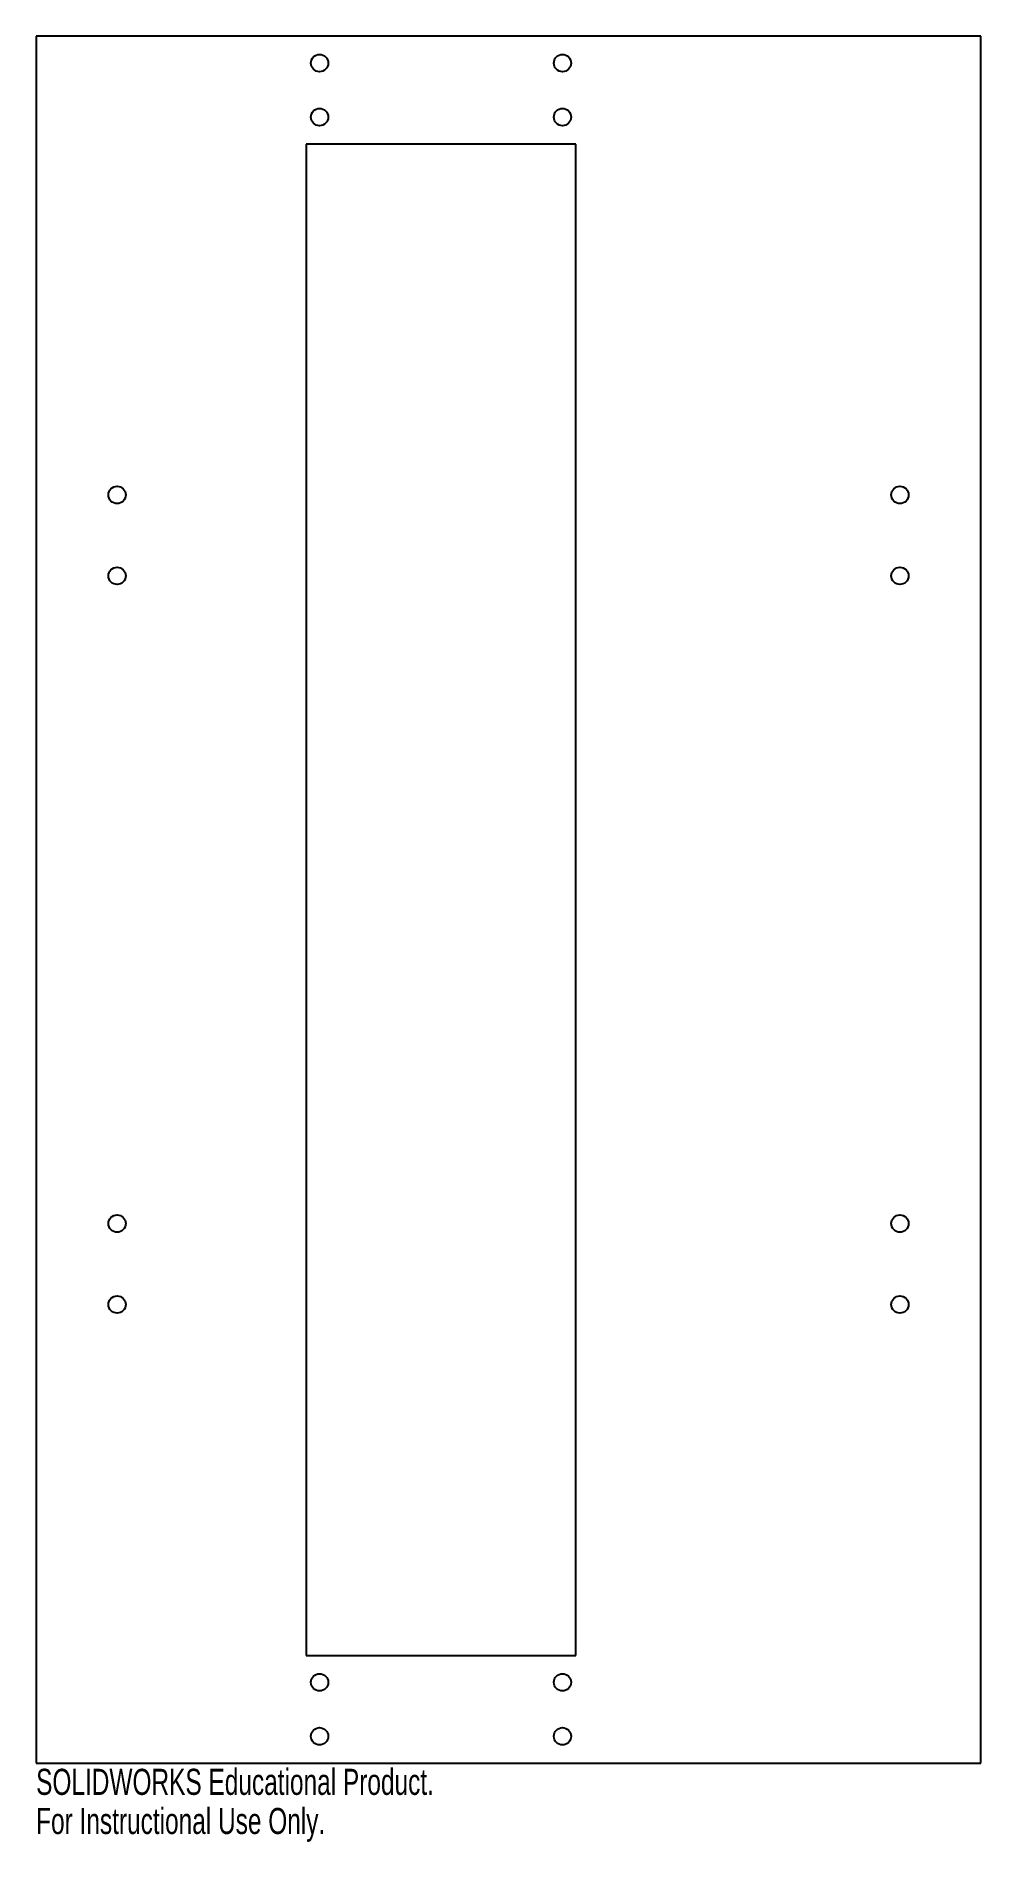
# Model space of a CAD drawing. Header units: millimetres. Extents: x -75 to 100, y -175 to 160.
import ezdxf

# ---------------------------------------------------------------- set-up
doc = ezdxf.new("R2010")
doc.units = ezdxf.units.MM
doc.styles.add('SLDTEXTSTYLE0', font='TXT', dxfattribs={"width": 0.7})

msp = doc.modelspace()

# ---------------------------------------------------------------- linework, layer by layer
at = {"color": 7, "linetype": 'Continuous', "lineweight": 25}
for p, q in [((-75, 160), (-75, -160)), ((100, 160), (-75, 160)), ((100, -160), (100, 160)), ((25, 140), (-25, 140)), ((-25, 140), (-25, -140)), ((25, -140), (25, 140)), ((-25, -140), (25, -140)), ((-75, -160), (100, -160))]:
    msp.add_line(p, q, dxfattribs=at)
for centre in [(-22.5, 155), (22.5, 155), (-22.5, 145), (22.5, 145), (-60, 75), (85, 75), (-60, 60), (85, 60), (-60, -60), (85, -60), (-60, -75), (85, -75), (-22.5, -145), (22.5, -145), (-22.5, -155), (22.5, -155)]:
    msp.add_circle(centre, 1.6, dxfattribs=at)

# ---------------------------------------------------------------- texts
at = {"color": 7, "linetype": 'Continuous', "char_height": 4.8336, "attachment_point": 1, "style": 'SLDTEXTSTYLE0'}
for s, insert in [('SOLIDWORKS Educational Product.', (-75, -161.02)), ('For Instructional Use Only.', (-75, -168.27))]:
    msp.add_mtext(s, dxfattribs=dict(at, insert=insert))

doc.saveas('drawing.dxf')
